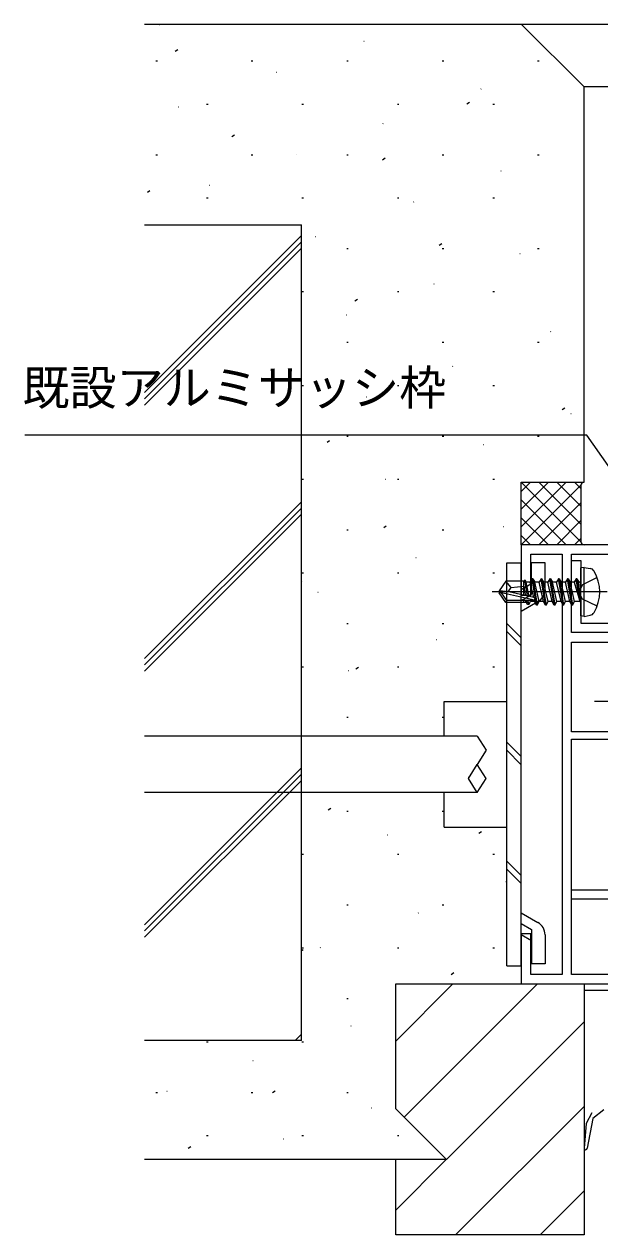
# Model space of a CAD drawing. Units: millimetres, scale not verified. Extents: x -437 to 438, y -281 to 279.
# Drawn here: x -123.4 to -31.7, y -183.8 to 9.2 of the extents above; entities that cross this region are included whole.
import ezdxf
from ezdxf.enums import TextEntityAlignment as Align

# ---------------------------------------------------------------- set-up
doc = ezdxf.new("R2010")
doc.units = ezdxf.units.MM
doc.header["$LTSCALE"] = 2
doc.layers.add('0-2_YKK_11', color=7, linetype='Continuous', lineweight=18)
for name, color, linetype in [('0-5_YKK_13', 4, 'Continuous'), ('0-7_YKK_D', 6, 'Continuous'), ('0-9_YSS_K', 3, 'Continuous'), ('0-A_YSS_KE', 3, 'Continuous')]:
    doc.layers.add(name, color=color, linetype=linetype)
doc.styles.add('ＭＳ ゴシック', font='')
doc.styles.get('ＭＳ ゴシック').set_extended_font_data('MS Gothic')

msp = doc.modelspace()

# ---------------------------------------------------------------- linework, layer by layer
at = {"layer": '0-2_YKK_11', "color": 4}
for points in [[(-19.2, -73.8), (-44.2, -73.8), (-44.2, -81.8), (-42.7, -81.8), (-42.7, -75.3), (-37.7, -75.3), (-37.7, -142.3), (-42.7, -142.3), (-42.7, -135.8), (-44.2, -135.8), (-44.2, -143.8), (-19.2, -143.8)], [(-20.7, -87.8), (-36.2, -87.8), (-36.2, -75.3), (-21.5, -75.3)], [(-27.4, -103.6), (-36.2, -103.6), (-36.2, -89.3), (-23, -89.3)], [(-20.7, -142.3), (-36.2, -142.3), (-36.2, -104.8), (-26.2, -104.8)]]:
    msp.add_lwpolyline(points, dxfattribs=at)
at = {"layer": '0-2_YKK_11', "color": 1}
msp.add_lwpolyline([(-19.2, -86.3), (-19.2, -130.3), (-36.2, -130.3), (-36.2, -128.8), (-20.7, -128.8), (-20.7, -121), (-20.9, -120.8), (-21.2, -120.5), (-21.2, -91.1), (-20.9, -90.8), (-20.7, -90.6), (-20.7, -87.8), (-36.2, -87.8), (-36.2, -76.3), (-34.7, -76.3), (-34.7, -80.629), (-34.843, -80.821), (-34.843, -81.779), (-34.7, -81.971), (-34.7, -86.3)], close=True, dxfattribs=at)
at = {"layer": '0-5_YKK_13'}
for p, q in [((-46.501, -76.672), (-44.201, -76.672)), ((-46.501, -140.928), (-46.501, -76.672)), ((-44.201, -140.928), (-44.201, -76.672)), ((-40.4, -76.675), (-42.549, -76.675)), ((-42.549, -81.703), (-42.549, -76.675)), ((-40.401, -80.867), (-40.401, -76.675)), ((-34.2, -77.388), (-34.7, -77.476)), ((-34.7, -85.124), (-34.7, -77.476)), ((-34.2, -77.388), (-33.225, -77.56)), ((-34.2, -85.212), (-34.2, -77.388)), ((-46.654, -79.6), (-47.7, -81.15)), ((-43.729, -79.6), (-46.654, -79.6)), ((-45.8, -80.6), (-46.654, -79.6)), ((-44.201, -80.925), (-42.549, -79.971)), ((-43.8, -81.844), (-43.8, -79.6)), ((-43.476, -81.918), (-43.8, -80.252)), ((-43.729, -79.6), (-43.634, -79.4)), ((-43.634, -79.4), (-43.432, -79.75)), ((-43.21, -81.978), (-43.634, -79.4)), ((-42.767, -79.75), (-43.432, -79.75)), ((-42.914, -82.046), (-43.432, -79.75)), ((-42.45, -79.2), (-42.767, -79.75)), ((-42.213, -82.205), (-42.767, -79.75)), ((-41.75, -83.4), (-42.45, -79.2)), ((-42.35, -79.2), (-42.45, -79.2)), ((-42.35, -79.2), (-41.65, -83.4)), ((-42.35, -79.2), (-42.032, -79.75)), ((-41.332, -82.85), (-42.032, -79.75)), ((-41.367, -79.75), (-42.032, -79.75)), ((-41.05, -79.2), (-41.367, -79.75)), ((-40.35, -83.4), (-41.05, -79.2)), ((-40.95, -79.2), (-41.05, -79.2)), ((-40.95, -79.2), (-40.25, -83.4)), ((-40.95, -79.2), (-40.632, -79.75)), ((-39.932, -82.85), (-40.632, -79.75)), ((-39.967, -79.75), (-40.632, -79.75)), ((-39.65, -79.2), (-39.967, -79.75)), ((-38.95, -83.4), (-39.65, -79.2)), ((-39.55, -79.2), (-39.65, -79.2)), ((-39.55, -79.2), (-38.85, -83.4)), ((-39.55, -79.2), (-39.232, -79.75)), ((-38.532, -82.85), (-39.232, -79.75)), ((-38.567, -79.75), (-39.232, -79.75)), ((-38.25, -79.2), (-38.567, -79.75)), ((-37.55, -83.4), (-38.25, -79.2)), ((-38.15, -79.2), (-38.25, -79.2)), ((-38.15, -79.2), (-37.45, -83.4)), ((-38.15, -79.2), (-37.832, -79.75)), ((-37.132, -82.85), (-37.832, -79.75)), ((-37.167, -79.75), (-37.832, -79.75)), ((-36.85, -79.2), (-37.167, -79.75)), ((-36.467, -82.85), (-37.167, -79.75)), ((-36.15, -83.4), (-36.85, -79.2)), ((-36.75, -79.2), (-36.85, -79.2)), ((-36.75, -79.2), (-36.432, -79.75)), ((-36.75, -79.2), (-36.05, -83.4)), ((-35.732, -82.85), (-36.432, -79.75)), ((-35.767, -79.75), (-36.432, -79.75)), ((-35.45, -79.2), (-35.767, -79.75)), ((-35.767, -79.75), (-34.85, -82.8)), ((-35.35, -79.2), (-35.45, -79.2)), ((-35.35, -79.2), (-35.45, -79.2)), ((-34.85, -82.8), (-35.45, -79.2)), ((-35.35, -79.2), (-35.032, -79.75)), ((-35.35, -79.2), (-34.75, -82.8)), ((-34.9, -79.75), (-35.032, -79.75)), ((-34.75, -82.8), (-35.032, -79.75)), ((-30.5, -81.3), (-48.81, -81.3)), ((-47.7, -81.15), (-47.7, -81.45)), ((-46.194, -81.3), (-47.7, -81.15)), ((-46.194, -81.3), (-47.7, -81.3)), ((-47.338, -81.45), (-47.7, -81.45)), ((-46.654, -83), (-47.7, -81.45)), ((-42.09, -82.643), (-47.338, -81.45)), ((-46.654, -83), (-46.495, -82.7)), ((-42.193, -82.21), (-46.194, -81.3)), ((-44.201, -82.657), (-42.549, -81.703)), ((-44.201, -84.389), (-41.551, -82.859)), ((-43.8, -83), (-43.8, -82.7)), ((-43.208, -83.3), (-43.324, -82.7)), ((-42.992, -83.3), (-43.091, -82.7)), ((-42.992, -83.3), (-42.732, -82.85)), ((-42.732, -82.85), (-42.767, -82.697)), ((-42.067, -82.85), (-42.732, -82.85)), ((-41.65, -83.4), (-41.332, -82.85)), ((-40.667, -82.85), (-41.332, -82.85)), ((-40.25, -83.4), (-39.932, -82.85)), ((-39.267, -82.85), (-39.932, -82.85)), ((-38.85, -83.4), (-38.532, -82.85)), ((-37.867, -82.85), (-38.532, -82.85)), ((-37.45, -83.4), (-37.132, -82.85)), ((-36.467, -82.85), (-37.132, -82.85)), ((-36.15, -83.4), (-36.467, -82.85)), ((-36.05, -83.4), (-35.732, -82.85)), ((-34.9, -82.85), (-35.732, -82.85)), ((-34.75, -82.8), (-34.85, -82.8)), ((-43.381, -83), (-46.654, -83)), ((-42.992, -83.3), (-43.208, -83.3)), ((-41.65, -83.4), (-41.75, -83.4)), ((-40.25, -83.4), (-40.35, -83.4)), ((-38.85, -83.4), (-38.95, -83.4)), ((-37.45, -83.4), (-37.55, -83.4)), ((-36.05, -83.4), (-36.15, -83.4)), ((-46.501, -86.327), (-44.201, -88.627)), ((-34.2, -85.212), (-34.7, -85.124)), ((-34.2, -85.212), (-33.225, -85.04)), ((-46.501, -87.611), (-44.201, -89.911)), ((-56.501, -98.8), (-46.501, -98.8)), ((-56.501, -104.3), (-56.501, -98.8)), ((-3.844, -98.8), (-32.537, -98.8)), ((-46.501, -105.271), (-44.201, -107.571)), ((-46.501, -106.554), (-44.201, -108.854)), ((-52.601, -110.784), (-52.601, -111.05)), ((-56.501, -118.8), (-56.501, -113.3)), ((-56.501, -118.8), (-46.501, -118.8)), ((-46.501, -124.215), (-44.201, -126.515)), ((-46.501, -125.498), (-44.201, -127.798)), ((-44.202, -132.461), (-41.552, -133.991)), ((-44.202, -134.193), (-42.55, -135.147)), ((-44.202, -135.925), (-42.55, -136.879)), ((-42.55, -135.147), (-42.55, -140.625)), ((-40.402, -135.983), (-40.402, -140.625)), ((-40.401, -140.625), (-42.55, -140.625)), ((-46.501, -140.928), (-44.201, -140.928))]:
    msp.add_line(p, q, dxfattribs=at)
for points in [[(-32.12, -79), (-34.437, -80.155), (-35.046, -81.3)], [(-46.301, -81.3), (-45.8, -80.6), (-43.8, -80.4)], [(-40.35, -83.4), (-40.667, -82.85), (-41.367, -79.75)], [(-38.95, -83.4), (-39.267, -82.85), (-39.967, -79.75)], [(-37.55, -83.4), (-37.867, -82.85), (-38.567, -79.75)], [(-42.248, -82.7), (-46.495, -82.7), (-47.338, -81.45)], [(-43.208, -83.3), (-43.467, -82.85), (-43.501, -82.7)], [(-41.75, -83.4), (-42.067, -82.85), (-42.111, -82.658)], [(-32.12, -83.6), (-34.437, -82.445), (-35.046, -81.3)], [(-51.201, -104.3), (-79.201, -104.3), (-104.201, -104.3)], [(-51.201, -104.3), (-49.801, -106.55), (-51.201, -108.8)], [(-51.201, -113.3), (-52.601, -111.05), (-51.201, -108.8)], [(-51.201, -113.3), (-49.801, -111.05), (-51.201, -108.8)], [(-49.801, -111.079), (-49.801, -111.064), (-49.801, -111.05)], [(-51.201, -113.3), (-79.201, -113.3), (-104.201, -113.3)], [(-34.2, -144.8), (-18.894, -144.8), (-14.894, -132.1), (-10.7, -132.1)], [(-31.029, -163.9), (-32.801, -165.273), (-33.7, -169.99)], [(-32.968, -164.341), (-33.877, -166.046), (-34.2, -169.987)]]:
    msp.add_lwpolyline(points, dxfattribs=at)
for centre, radius, start, end in [((-33.382, -78.446), 0.9, 30.63591, 80), ((-38.2, -81.3), 6.5, 329.36409, 30.63591), ((-42.701, -80.867), 2.3, 300.00025, 0), ((-34.9, -79.55), 0.2, 270, 0), ((-42.248, -82.452), 0.248, 270, 77.19096), ((-34.9, -83.05), 0.2, 0, 90), ((-33.382, -84.154), 0.9, 280, 329.36409), ((-42.702, -135.983), 2.3, 359.99772, 59.99747), ((-33.95, -169.99), 0.25, 180, 0)]:
    msp.add_arc(centre, radius, start, end, dxfattribs=at)
at = {"layer": '0-7_YKK_D'}
msp.add_lwpolyline([(-19.725, -76.3), (-21.188, -74.211), (-33.729, -56.3), (-123.273, -56.3)], dxfattribs=at)
at = {"layer": '0-9_YSS_K'}
for p, q in [((-101.795, 9.157), (-101.747, 9.174)), ((-44.2, 9.202), (86.5, 9.202)), ((-69.248, 6.478), (-69.201, 6.494)), ((-99.327, 4.917), (-98.91, 5.193)), ((-102.4, 3.35), (-102.15, 3.35)), ((-87.2, 3.35), (-86.95, 3.35)), ((-72, 3.35), (-71.75, 3.35)), ((-56.8, 3.35), (-56.55, 3.35)), ((-41.6, 3.35), (-41.35, 3.35)), ((-83.199, 1.537), (-83.152, 1.554)), ((-50.653, -1.142), (-50.606, -1.126)), ((86.5, -0.798), (-34.2, -0.798)), ((-94.325, -3.525), (-94.075, -3.525)), ((-79.125, -3.525), (-78.875, -3.525)), ((-63.925, -3.525), (-63.675, -3.525)), ((-52.843, -3.494), (-52.426, -3.218)), ((-48.725, -3.525), (-48.475, -3.525)), ((-98.8, -3.987), (-98.753, -3.97)), ((-66.254, -6.667), (-66.207, -6.65)), ((-90.303, -8.699), (-89.886, -8.423)), ((-79.969, -11.524), (-79.922, -11.507)), ((-102.4, -11.6), (-102.15, -11.6)), ((-87.2, -11.6), (-86.95, -11.6)), ((-72, -11.6), (-71.75, -11.6)), ((-66.29, -12.394), (-65.873, -12.118)), ((-56.8, -11.6), (-56.55, -11.6)), ((-41.6, -11.6), (-41.35, -11.6)), ((-47.423, -14.203), (-47.376, -14.186)), ((-103.749, -17.599), (-103.332, -17.323)), ((-93.92, -16.464), (-93.873, -16.447)), ((-94.325, -18.475), (-94.075, -18.475)), ((-79.125, -18.475), (-78.875, -18.475)), ((-63.925, -18.475), (-63.675, -18.475)), ((-61.374, -19.143), (-61.327, -19.127)), ((-48.725, -18.475), (-48.475, -18.475)), ((-104.201, -49.51), (-79.201, -24.51)), ((-76.975, -24.668), (-76.928, -24.651)), ((-104.201, -50.51), (-79.201, -25.51)), ((-104.201, -51.51), (-79.201, -26.51)), ((-72, -26.55), (-71.75, -26.55)), ((-57.265, -26.01), (-56.848, -25.734)), ((-56.8, -26.55), (-56.55, -26.55)), ((-41.6, -26.55), (-41.35, -26.55)), ((-44.429, -27.347), (-44.381, -27.331)), ((-58.144, -32.204), (-58.097, -32.188)), ((-79.125, -33.425), (-78.875, -33.425)), ((-70.712, -34.91), (-70.295, -34.634)), ((-63.925, -33.425), (-63.675, -33.425)), ((-48.725, -33.425), (-48.475, -33.425)), ((-72.095, -37.145), (-72.048, -37.128)), ((-39.549, -39.824), (-39.502, -39.808)), ((-72, -41.5), (-71.75, -41.5)), ((-56.8, -41.5), (-56.55, -41.5)), ((-41.6, -41.5), (-41.35, -41.5)), ((-55.15, -45.349), (-55.102, -45.332)), ((-61.687, -48.526), (-61.271, -48.25)), ((-79.125, -48.375), (-78.875, -48.375)), ((-63.925, -48.375), (-63.675, -48.375)), ((-48.725, -48.375), (-48.475, -48.375)), ((-68.865, -50.206), (-68.818, -50.189)), ((-37.674, -52.221), (-37.257, -51.945)), ((-36.319, -52.885), (-36.272, -52.868)), ((-75.134, -57.426), (-74.717, -57.15)), ((-72, -56.45), (-71.75, -56.45)), ((-56.8, -56.45), (-56.55, -56.45)), ((-50.27, -57.826), (-50.223, -57.809)), ((-41.6, -56.45), (-41.35, -56.45)), ((-79.125, -63.325), (-78.875, -63.325)), ((-65.871, -63.35), (-65.823, -63.333)), ((-63.925, -63.325), (-63.675, -63.325)), ((-48.725, -63.325), (-48.475, -63.325)), ((-44.201, -68.128), (-39.872, -63.8)), ((-44.201, -70.957), (-37.044, -63.8)), ((-44.201, -65.3), (-42.701, -63.8)), ((-34.701, -73.315), (-44.201, -63.815)), ((-44.201, -73.785), (-34.701, -64.285)), ((-34.701, -70.486), (-41.387, -63.8)), ((-34.701, -67.658), (-38.559, -63.8)), ((-34.701, -64.829), (-35.73, -63.8)), ((-34.701, -64.3), (-34.701, -73.3)), ((-104.201, -91.937), (-79.201, -66.937)), ((-37.044, -73.8), (-44.201, -66.643)), ((-41.387, -73.8), (-34.701, -67.114)), ((-104.201, -92.937), (-79.201, -67.937)), ((-104.201, -93.937), (-79.201, -68.937)), ((-39.872, -73.8), (-44.201, -69.472)), ((-72, -71.4), (-71.75, -71.4)), ((-66.11, -71.042), (-65.693, -70.766)), ((-56.8, -71.4), (-56.55, -71.4)), ((-47.04, -70.886), (-46.993, -70.87)), ((-38.559, -73.8), (-34.701, -69.942)), ((-42.701, -73.8), (-44.201, -72.3)), ((-35.73, -73.8), (-34.701, -72.771)), ((-60.991, -75.827), (-60.944, -75.81)), ((-79.125, -78.275), (-78.875, -78.275)), ((-63.925, -78.275), (-63.675, -78.275)), ((-48.725, -78.275), (-48.475, -78.275)), ((-79.201, -79.707), (-79.139, -79.666)), ((-76.592, -81.351), (-76.544, -81.335)), ((-72, -86.35), (-71.75, -86.35)), ((-56.8, -86.35), (-56.55, -86.35)), ((-57.761, -88.888), (-57.714, -88.871)), ((-79.125, -93.225), (-78.875, -93.225)), ((-71.712, -93.828), (-71.665, -93.811)), ((-70.532, -93.558), (-70.115, -93.282)), ((-63.925, -93.225), (-63.675, -93.225)), ((-48.725, -93.225), (-48.475, -93.225)), ((-46.519, -97.253), (-46.501, -97.241)), ((-72, -101.3), (-71.75, -101.3)), ((-56.8, -101.3), (-56.55, -101.3)), ((-104.201, -134.363), (-79.201, -109.363)), ((-104.201, -135.363), (-79.201, -110.363)), ((-104.201, -136.363), (-79.201, -111.363)), ((-74.954, -116.074), (-74.537, -115.798)), ((-72, -116.25), (-71.75, -116.25)), ((-56.8, -116.25), (-56.55, -116.25)), ((-50.941, -119.769), (-50.524, -119.493)), ((-65.487, -120.033), (-65.44, -120.017)), ((-79.125, -123.125), (-78.875, -123.125)), ((-63.925, -123.125), (-63.675, -123.125)), ((-48.725, -123.125), (-48.475, -123.125)), ((-79.201, -124.89), (-79.156, -124.874)), ((-46.656, -127.57), (-46.609, -127.553)), ((-72, -131.2), (-71.75, -131.2)), ((-56.8, -131.2), (-56.55, -131.2)), ((-60.608, -132.51), (-60.56, -132.493)), ((-79.201, -138.474), (-78.959, -138.314)), ((-79.125, -138.075), (-78.875, -138.075)), ((-76.208, -138.035), (-76.161, -138.018)), ((-63.925, -138.075), (-63.675, -138.075)), ((-48.725, -138.075), (-48.475, -138.075)), ((-55.363, -142.285), (-54.946, -142.009)), ((-64.201, -152.912), (-55.089, -143.8)), ((-62.86, -165.041), (-41.619, -143.8)), ((-72, -146.15), (-71.75, -146.15)), ((-71.329, -150.511), (-71.281, -150.495)), ((-56.125, -171.776), (-34.201, -149.852)), ((-80.211, -152.8), (-79.201, -151.79)), ((-94.325, -153.025), (-94.075, -153.025)), ((-79.211, -152.8), (-79.201, -152.79)), ((-79.125, -153.025), (-78.875, -153.025)), ((-86.929, -156.036), (-86.882, -156.019)), ((-102.4, -161.1), (-102.15, -161.1)), ((-100.645, -160.893), (-100.598, -160.876)), ((-87.2, -161.1), (-86.95, -161.1)), ((-83.798, -161.106), (-83.381, -160.83)), ((-72, -161.1), (-71.75, -161.1)), ((-68.098, -163.572), (-68.051, -163.556)), ((-54.678, -183.8), (-34.201, -163.323)), ((-97.245, -170.006), (-96.828, -169.73)), ((-94.325, -167.975), (-94.075, -167.975)), ((-82.05, -168.513), (-82.002, -168.496)), ((-79.125, -167.975), (-78.875, -167.975)), ((-63.925, -167.975), (-63.675, -167.975)), ((-64.201, -179.852), (-56.148, -171.8)), ((-41.208, -183.8), (-34.201, -176.793))]:
    msp.add_line(p, q, dxfattribs=at)
for centre, start, end in [((-34.201, -64.3), 90, 180), ((-34.201, -73.3), 180, 270)]:
    msp.add_arc(centre, 0.5, start, end, dxfattribs=at)
at = {"layer": '0-A_YSS_KE'}
for p, q in [((-104.201, 9.202), (-44.201, 9.202)), ((-34.201, -0.798), (-44.201, 9.202)), ((-104.201, -22.8), (-79.201, -22.8)), ((-79.201, -152.8), (-79.201, -22.8)), ((-64.201, -143.8), (-34.201, -143.8)), ((-34.201, -143.8), (-34.201, -183.8)), ((-79.201, -152.8), (-104.201, -152.8)), ((-64.201, -171.8), (-104.201, -171.8)), ((-64.201, -183.8), (-64.201, -171.8)), ((-56.101, -171.8), (-64.201, -171.8)), ((-34.201, -183.8), (-64.201, -183.8))]:
    msp.add_line(p, q, dxfattribs=at)
for points in [[(-44.201, -73.8), (-44.201, -63.8), (-34.201, -63.8), (-34.201, -0.798)], [(-56.101, -171.8), (-64.201, -163.7), (-64.201, -143.8)]]:
    msp.add_lwpolyline(points, dxfattribs=at)

# ---------------------------------------------------------------- texts
at = {"layer": '0-7_YKK_D', "style": 'ＭＳ ゴシック'}
msp.add_text('既設アルミサッシ枠', height=5.499, dxfattribs=at).set_placement((-123.647, -53.15), align=Align.BOTTOM_LEFT)

doc.saveas('drawing.dxf')
